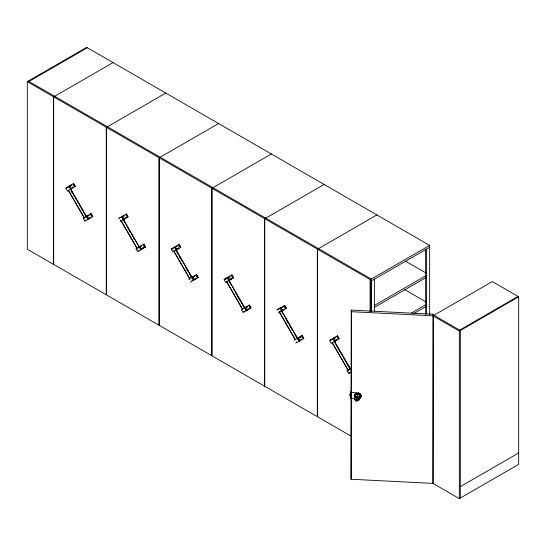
<?xml version="1.0" encoding="UTF-8"?>
<svg xmlns="http://www.w3.org/2000/svg" width="546" height="546" viewBox="0 0 546 546"><rect width="100%" height="100%" fill="white"/><g stroke="black" fill="none" stroke-linecap="round" stroke-linejoin="round"><path stroke-width="0.82" d="M356.558 400.136L356.777 401.085M356.108 399.808L356.545 399.099L357.343 399.563M351.378 393.14L351.378 392.683M351.378 395.891L351.378 396.348M351.153 396.335L351.344 395.925M350.054 394.26L351.208 393.632L351.105 394.314L350.054 394.26L350.054 395.324L351.105 395.379L351.187 394.956M433.169 314.223L432.923 483.387L351.092 479.252L351.337 310.094L433.169 314.223L433.094 483.483L459.336 498.635L518.7 464.359L518.7 296.799L492.315 281.565L433.94 315.267L460.326 330.501L460.326 498.061M351.105 392.472L351.371 390.711M351.092 392.417L351.344 390.772L351.133 397.372M354.409 398.682L351.105 398.566L351.371 396.805M355.378 395.795L355.658 396.041L355.098 396.014M358.783 398.068L359.889 397.222L360.299 396.007L359.889 394.744L358.783 393.782L357.275 393.373L356.995 396.765C355.951 398.13 357.685 400.368 356.702 400.191L356.094 399.303M356.06 399.727L356.982 399.733L356.504 399.324M356.64 399.481L356.982 399.733M358.517 392.847L351.01 392.41M359.104 395.905L359.37 396.225L358.818 396.198M351.092 479.252L351.337 310.094M356.463 399.59L356.094 399.406M355.999 396.649L357.514 396.007L358.183 397.242M356.053 399.57L356.702 399.126L357.261 399.419L357.125 400.054M360.217 398.143L359.091 398.641L360.21 398.198L361.186 396.792M359.493 397.283L360.019 396.717M358.947 398.007L359.991 396.881L359.991 395.42L358.947 394.185L357.255 393.652L355.562 394.014L354.511 395.147L354.511 396.601L355.037 397.222M354.668 397.741C357.043 394.499 361.862 400.075 357.337 400.853M359.172 398.171C363.936 393.427 351.242 392.014 354.948 397.625L355.269 397.427M358.449 400.293C361.268 398.143 356.402 394.99 354.702 397.522L354.374 399.092L355.972 400.737M359.507 394.724L358.831 394.628M27.3 81.641L53.549 96.799L53.549 264.36L27.3 249.201L27.3 81.641L86.664 47.366L429.654 245.393L429.654 314.612M28.952 81.45L87.326 47.748M53.549 96.799L54.539 96.226M53.685 96.874L106.258 127.225L106.258 294.785L53.685 264.435L53.685 96.874L113.049 62.599M106.258 127.225L107.248 126.658M106.45 127.334L159.029 157.692L159.029 325.252L106.45 294.901L106.45 127.334L165.813 93.066M66.448 187.879L69.103 186.35M68.605 187.039L69.26 186.657M73.423 185.572L74.317 185.06M73.021 186.978L73.13 187.681M159.029 157.692L160.019 157.118M159.22 157.801L211.793 188.158L211.793 355.719L159.22 325.361L159.22 157.801L218.584 123.526M90.875 215.766L91.175 215.595M91.373 215.479L91.769 215.254L91.469 215.424M118.489 218.55L126.426 213.971L128.105 216.871L120.154 221.464M119.547 218.154L121.874 216.817M121.157 217.629L121.587 217.376M126.194 216.039L127.088 215.527M211.793 188.158L212.783 187.585M211.985 188.268L264.564 218.625L264.564 386.186L211.985 355.828L211.985 188.268L271.348 153.992M143.639 246.232L144.533 245.714L144.24 245.884M138.397 250.58L138.868 250.307M141.114 249.624L140.8 248.969M171.983 248.812L174.638 247.277M178.965 246.505L179.115 246.075L179.498 246.423L179.129 246.635L179.852 245.987L179.852 246.328M176.105 249.324L176.488 249.87M264.564 218.625L265.554 218.052M264.755 218.734L317.328 249.085L317.328 416.646L264.755 386.295L264.755 218.734L324.119 184.459M188.691 279.218L196.642 274.624L198.321 277.532L190.383 282.111M196.41 276.699L197.304 276.18M191.823 280.664L192.329 280.371M192.847 280.078L193.386 279.764M224.754 279.279L227.409 277.743M225.382 279.313L225.812 279.067M231.729 276.972L232.03 276.795M232.227 276.685L232.623 276.453L232.33 276.624M229.566 279.388L230.016 279.893M230.33 278.951L231.047 278.535M317.328 249.085L318.318 248.519M351.112 436.152L317.519 416.762L317.519 249.201L376.883 214.926M245.304 308.231L245.024 307.623M249.181 307.159L250.068 306.647M243.536 311.739L244.076 311.425M276.781 309.957L284.732 305.364L286.404 308.265L278.453 312.858M277.518 309.739L279.852 308.394M284.5 307.432L285.387 306.92M317.519 249.201L370.099 279.552L371.089 278.979L371.089 311.302M28.29 81.067L371.28 279.095L429.654 245.393M371.28 280.999L429.654 247.297M294.226 340.151L302.177 335.558L303.856 338.459L295.905 343.052M298.894 338.22L298.56 337.646M301.945 337.626L302.839 337.114L302.545 337.285M374.208 305.583L426.139 275.6M374.208 307.487L426.139 277.505M330.289 340.206L332.944 338.677M332.446 339.359L332.876 339.114M337.264 337.899L338.158 337.387M411.513 312.988L426.139 304.538M413.704 313.622L426.139 306.442M434.084 315.349L433.094 315.922L459.336 331.074L518.7 296.799M351.426 371.928L348.669 373.519L347.01 370.604M346.997 370.611L351.494 368.018M349.611 372.358L350.157 372.044M459.664 330.118L518.038 296.417M460.326 486.636L518.7 452.934M358.074 400.45L356.688 400.948L355.637 400.539L355.2 399.658L355.637 398.819L356.688 398.512L357.739 398.921L358.176 399.808L357.275 400.648M350.054 395.324L350.546 395.181M357.275 393.373L355.767 393.632L354.661 394.478L354.258 395.7L354.661 396.956M357.473 397.502L358.046 397.515M351.092 311.691L432.923 315.827M351.255 391.659L351.276 392.99M350.525 393.748L351.153 393.782M355.63 400.327L354.702 399.563L354.402 398.171M355.521 400.716L356.047 401.003M358.524 392.799L360.21 393.768M405.548 261.179L426.133 273.061M404.818 289.694L426.133 301.999M179.852 245.987L179.559 246.157M360.019 395.263L358.968 394.028L357.275 393.489L355.582 393.857L354.538 394.983L354.538 396.444M360.217 393.721L361.179 395.222M337.373 335.899L339.052 338.807M336.991 336.124L338.663 339.025M335.292 337.107L335.654 337.735M334.875 337.346L335.244 337.974M336.22 339.673L336.554 340.247M336.077 339.946L336.329 340.376L335.961 339.824M334.213 337.728L334.575 338.356M333.879 337.919L334.241 338.547M335.224 340.247L335.558 340.82M333.558 338.104L335.237 341.004M350.982 368.311L351.399 369.035M334.794 340.295L335.21 341.025M350.798 368.413L351.133 368.994M333.115 338.363L333.476 338.991M334.459 340.69L334.787 341.264M334.213 340.881L350.327 368.782M332.719 338.588L351.419 370.959M336.002 344.744L336.855 346.212M337.701 347.679L341.516 354.286M343.639 357.958L346.178 362.367M347.031 363.834L349.993 368.98M346.935 363.889L347.788 365.356M349.74 369.028L350.088 369.642M332.405 342.902L348.519 370.809M332.316 342.956L348.007 370.127M330.33 339.967L330.746 340.697M349.03 372.338L349.454 373.068M284.609 305.432L286.281 308.34M302.054 335.626L303.733 338.534M284.22 305.658L285.899 308.558M301.672 335.851L303.344 338.752M282.746 306.511L283.149 307.118M284.132 308.818L284.459 309.391M300.232 336.677L300.566 337.257M299.972 336.834L300.3 337.408M301.283 339.107L301.645 339.735M282.521 306.64L282.883 307.268M299.29 337.223L299.624 337.797M281.443 307.262L281.811 307.889M300.204 339.728L300.566 340.356M282.698 309.643L283.074 310.189M300.007 340.049L300.28 340.527M282.453 309.78L282.787 310.36M299.87 339.919L300.232 340.554M280.794 307.637L282.466 310.544M298.239 337.831L299.918 340.731M280.583 307.76L280.951 308.388M298.034 337.954L298.362 338.527M299.345 340.226L299.706 340.854M280.344 307.896L280.705 308.531M281.688 310.224L282.023 310.804M281.449 310.415L297.986 339.052M297.399 338.315L299.072 341.223M279.948 308.121L297.863 339.127M281.961 312.073L282.814 313.541M285.783 318.68L288.322 323.089M289.175 324.556L292.137 329.695M295.106 334.841L295.959 336.309M286.964 320.939L288.233 323.143M280.849 310.667L281.197 311.275M279.218 311.705L295.325 339.612M279.122 311.752L295.236 339.66M296.266 341.871L296.683 342.601M231.838 274.972L233.517 277.873M249.29 305.166L250.962 308.067M231.456 275.191L233.128 278.098M248.901 305.385L250.58 308.292M247.468 306.217L247.795 306.791M248.778 308.49L249.14 309.118M229.757 276.174L230.119 276.808M231.101 278.501L231.429 279.081M246.792 306.606L247.12 307.18M229.34 276.413L229.702 277.04M230.685 278.74L231.019 279.313M229.074 276.563L229.443 277.197M246.526 306.756L246.86 307.33M247.836 309.029L248.205 309.664M247.434 309.261L247.802 309.896M229.927 279.177L230.31 279.723M245.789 307.18L246.123 307.753M228.023 277.17L229.702 280.078M245.475 307.364L247.12 310.285M227.819 277.293L228.18 277.921M229.163 279.62L229.491 280.194M246.574 309.759L246.942 310.387M228.917 279.764L229.252 280.337M229.102 280.685L244.792 307.855M227.184 277.661L246.307 310.756M227.122 277.696L227.545 278.419M245.83 310.06L246.246 310.79M229.197 281.606L230.467 283.811M235.135 291.892L236.404 294.089M237.251 295.563L238.097 297.031M238.95 298.498L240.22 300.703M241.066 302.17L241.919 303.637M242.765 305.112L244.035 307.309M237.162 295.611L238.008 297.085M238.855 298.553L239.708 300.02M228.078 280.2L228.433 280.808M226.447 281.238L242.56 309.145M226.358 281.286L242.472 309.193M179.074 244.506L180.746 247.406M196.519 274.699L198.198 277.6M178.685 244.731L180.364 247.631M196.137 274.918L197.809 277.825M177.252 245.557L177.614 246.191M178.597 247.884L178.924 248.457M196.007 278.023L196.376 278.651M196.062 278.201L196.335 278.678M178.33 248.041L178.665 248.614M194.431 275.901L194.765 276.474M195.748 278.173L196.11 278.808M194.021 276.139L194.356 276.713M176.31 246.103L176.672 246.731M177.655 248.43L178.023 248.983M195.072 278.562L195.434 279.197M193.311 276.549L193.564 276.979M177.157 248.717L177.539 249.263M193.264 276.576L193.598 277.15M175.573 246.526L175.983 247.126M193.025 276.72L193.352 277.293M194.335 278.992L194.745 279.593M175.259 246.71L176.904 249.624M192.704 276.904L194.356 279.818M176.392 249.16L176.727 249.734M174.809 246.969L175.17 247.597M192.253 277.156L192.588 277.737M175.914 249.481L192.021 277.388M193.537 280.289L174.413 247.195L174.775 247.952M193.059 279.6L193.482 280.323M176.003 250.409L178.549 254.811M179.395 256.286L182.364 261.425M185.333 266.564L186.179 268.031M187.025 269.506L187.879 270.973M189.148 273.177L189.994 274.645M190.847 276.112L191.694 277.58M179.306 256.333L180.153 257.808M186.937 269.553L187.783 271.021M190.752 276.167L191.605 277.634M191.434 277.634L191.789 278.242M173.683 250.771L189.79 278.678M173.587 250.826L189.701 278.733M189.476 278.767L189.892 279.491M172.024 248.573L172.44 249.297M126.303 214.039L127.982 216.946M143.755 244.233L145.427 247.133M125.921 214.264L127.593 217.165M143.366 244.458L145.045 247.358M125.826 217.424L126.16 217.997M143.243 247.556L143.605 248.191L143.291 247.734M123.806 215.486L124.167 216.114M141.25 245.673L141.585 246.253M142.567 247.945L142.929 248.58M125.007 218.086L125.259 218.516M124.884 217.963L125.218 218.536M142.301 248.102L142.663 248.73M140.793 246.512L140.547 246.082L140.827 246.69M122.809 216.059L123.171 216.687M124.154 218.386L124.481 218.96M141.564 248.526L141.974 249.133M139.94 246.437L141.612 249.338M122.488 216.243L124.14 219.164M122.284 216.359L122.645 216.994M123.628 218.693L123.956 219.267M139.728 246.553L140.063 247.133M122.038 216.503L122.406 217.131M139.489 246.696L139.817 247.27M123.143 219.014L139.257 246.922M121.649 216.728L140.772 249.822M123.239 219.942L124.508 222.147M127.477 227.286L128.324 228.754M129.17 230.228L130.446 232.425M131.293 233.9L132.139 235.367M132.992 236.834L134.261 239.039M129.081 230.275L129.928 231.743M122.543 219.267L122.898 219.881M138.67 247.167L139.018 247.782M120.912 220.304L137.449 248.949M120.823 220.359L137.36 249.003M73.539 183.572L75.212 186.479M90.984 213.766L92.663 216.673M90.602 213.991L92.274 216.892M73.15 183.797L74.829 186.698M73.062 186.957L73.389 187.531M71.451 184.78L71.813 185.408M88.896 214.974L89.23 215.547M71.035 185.019L71.403 185.647M72.379 187.346L72.714 187.92M89.797 217.485L90.165 218.113M70.373 185.401L70.734 186.029M89.134 217.868L89.496 218.496M87.729 215.65L88.056 216.223M70.038 185.592L70.407 186.227M71.383 187.92L71.717 188.5M88.8 218.059L89.21 218.666M69.724 185.776L71.396 188.684M87.169 215.97L88.848 218.871M87.142 215.984L87.565 216.714M86.964 216.093L87.292 216.666M88.275 218.366L88.636 218.994M69.274 186.036L69.635 186.664M70.618 188.363L70.946 188.936M88.036 218.502L88.397 219.13M70.379 188.554L86.486 216.462M68.878 186.261L88.002 219.362M68.823 186.295L69.24 187.025M71.314 190.95L72.591 193.148M73.437 194.622L74.283 196.089M75.13 197.556L76.406 199.761M77.252 201.228L78.098 202.696M79.375 204.9L80.221 206.368M81.067 207.835L81.914 209.309M83.19 211.507L84.036 212.981M84.883 214.448L85.736 215.916M71.226 190.998L72.072 192.465M85.899 216.701L86.254 217.315M68.571 190.574L84.678 218.482M68.475 190.629L84.166 217.799M66.489 187.647L66.905 188.37M85.196 220.011L85.613 220.741M351.153 392.67L351.221 393.038M459.336 331.074L459.336 498.635M426.358 249.201L426.358 313.957M425.696 249.181L425.696 314.428M374.576 279.095L374.576 311.473M371.28 279.095L371.28 311.67M370.099 279.552L370.099 311.875M361.186 395.174L361.179 396.84M351.214 391.618L351.112 398.519M350.054 394.567C349.652 395.311 351.467 395.4 351.105 394.622L350.054 394.567M73.662 183.504L65.711 188.097L67.383 190.998L75.334 186.404L73.662 183.504M91.107 213.698L83.156 218.284L84.835 221.191L92.786 216.598L91.107 213.698M143.878 244.164L135.927 248.751L137.599 251.658L145.55 247.065L143.878 244.164M179.197 244.431L171.246 249.024L172.918 251.931L180.869 247.338L179.197 244.431M231.961 274.897L224.01 279.491L225.689 282.391L233.64 277.805L231.961 274.897M249.413 305.091L241.462 309.684L243.134 312.585L251.085 307.992L249.413 305.091M337.496 335.831L329.545 340.417L331.224 343.325L339.175 338.732L337.496 335.831"/></g></svg>
